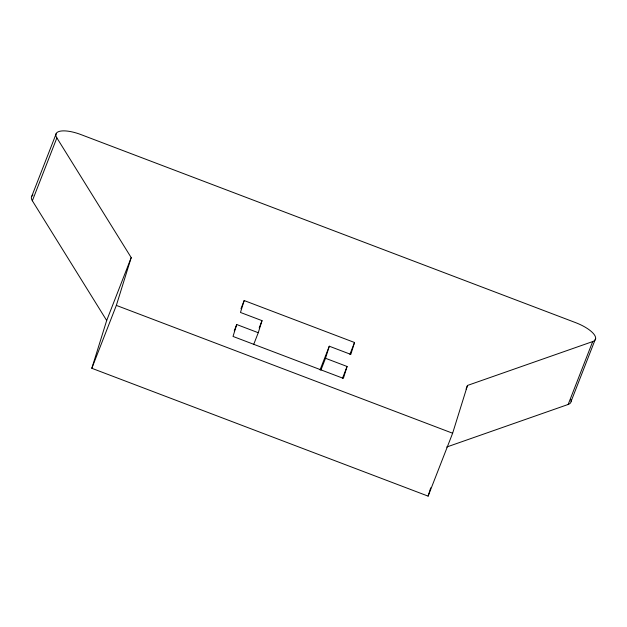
<?xml version="1.0" encoding="UTF-8"?>
<svg xmlns="http://www.w3.org/2000/svg" width="627" height="627" viewBox="0 0 627 627"><rect width="100%" height="100%" fill="white"/><g stroke="black" fill="none" stroke-linecap="round" stroke-linejoin="round"><path stroke-width="0.94" d="M592.687 341.574L467.491 385.448L452.631 433.233L428.116 496.129L91.824 368.292L106.684 320.499L131.208 257.603L56.869 137.885A23.991 8.323 21.3 0 1 80.899 134.57L575.578 322.623A23.991 8.323 21.3 0 1 592.687 341.574L568.164 404.462L446.651 447.043M91.824 368.292L116.348 305.396L131.208 257.603M253.645 344.568L258.261 332.718L236.724 324.527L233.025 336.44L343.377 378.387L347.076 366.481L325.523 358.283L329.285 346.214L350.822 354.404L354.521 342.499L244.177 300.552L240.972 308.75M244.177 300.552L240.47 312.458L262.023 320.648L258.261 332.718M428.116 496.129L430.686 487.853M31.781 196.251L56.305 133.363M106.684 320.499L32.353 200.773L56.869 137.885M234.239 330.915L236.724 324.527M259.186 327.945L262.023 320.648M320.044 369.914L329.285 346.214M320.899 370.134L325.523 358.283M349.905 354.349L354.521 342.499M342.46 378.332L347.076 366.481M466.073 389.093L467.491 385.448M571.126 401.288L595.65 338.392M116.348 305.396L452.631 433.233M570.829 399.517A23.991 8.323 21.3 0 1 568.164 404.462M32.353 200.773A23.991 8.323 21.3 0 1 33.004 195.06"/></g></svg>
